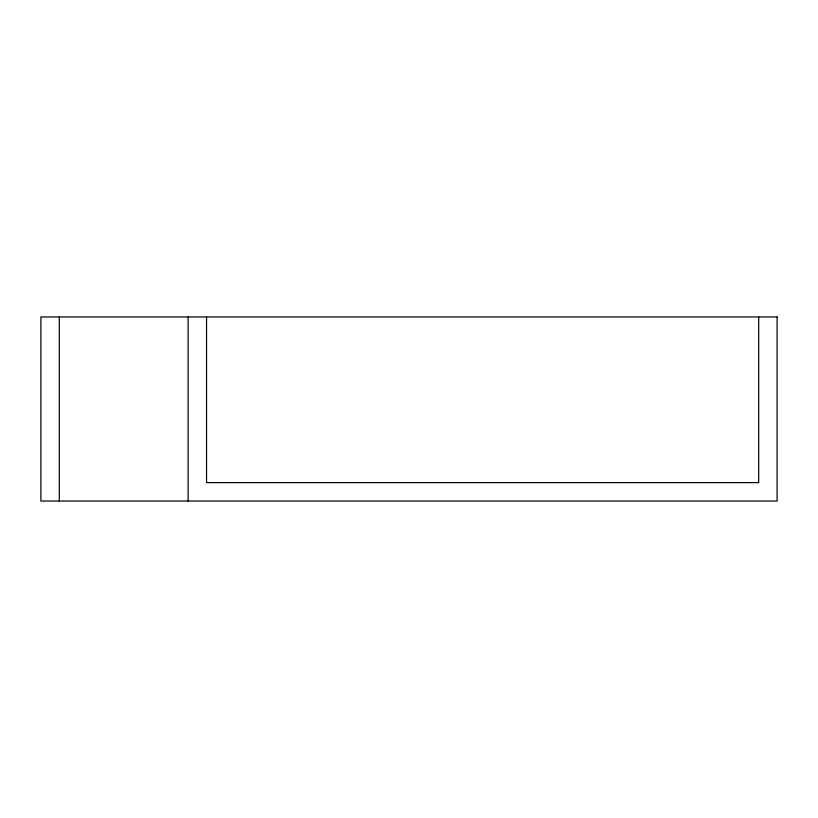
<?xml version="1.0" encoding="UTF-8"?>
<svg xmlns="http://www.w3.org/2000/svg" width="818" height="818" viewBox="0 0 818 818"><rect width="100%" height="100%" fill="white"/><g stroke="black" fill="none" stroke-linecap="round" stroke-linejoin="round"><path stroke-width="1.23" d="M758.695 316.975L758.695 482.62L206.545 482.62L206.545 316.975M188.14 316.975L188.14 501.025M59.305 316.975L59.305 501.025M777.1 316.975L40.9 316.975L40.9 501.025L777.1 501.025L777.1 316.975"/></g></svg>
